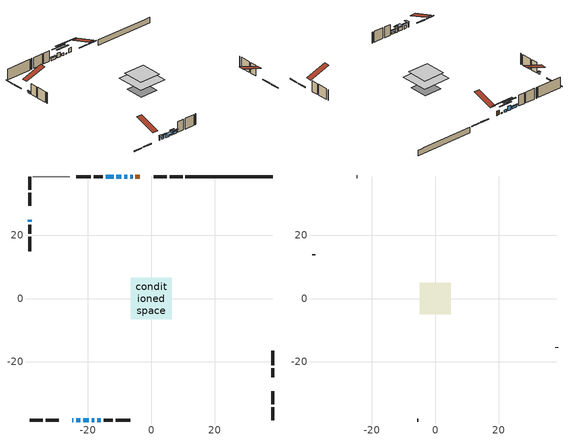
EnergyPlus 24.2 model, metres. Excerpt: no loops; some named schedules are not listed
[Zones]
conditioned space
 floor othersidecoefficients (Floor1 construction): -2.54,-2.54 -2.54,2.54 2.54,2.54 2.54,-2.54 z0.61
 floor adiabatic (AdiabaticFloorConstruction): -6.48,-6.48 -6.48,6.48 6.48,6.48 6.48,-6.48 z3.05
 floor foundation (Slab1 construction): -4.22,-4.22 -4.22,4.22 4.22,4.22 4.22,-4.22 z-1.83
 wall outside (RimJoist1 construction): 9.89,38.41 5.8,38.41 / -38.41,-38.41 -34.32,-38.41 / -38.41,38.41 -38.41,34.32 / 38.41,-38.41 38.41,-34.32 z0.61:0.91
 wall outside (RimJoist2 construction): 4.87,38.41 0.81,38.41 / -33.39,-38.41 -29.32,-38.41 / -38.41,33.39 -38.41,29.32 / 38.41,-33.39 38.41,-29.32 z0.61:0.91
 wall outside (AdiabaticWallConstruction 1): -3.58,38.41 -5,38.41 z0.61:2.64
 wall outside (AdiabaticWallConstruction): -24.93,-38.41 -24.63,-38.41 z0.61:2.59; -23.7,-38.41 -22.48,-38.41 z0.61:2.13; -38.41,24.93 -38.41,24.22 / -7.57,38.41 -8.54,38.41 / -11.92,38.41 -14.36,38.41 / -17.13,-38.41 -15.91,-38.41 z0.61:1.63; -5.93,38.41 -6.64,38.41 z0.61:0.97; -9.46,38.41 -10.99,38.41 / -18.77,-38.41 -18.06,-38.41 z0.61:2.64; -21.55,-38.41 -19.7,-38.41 z0.61:2.26
 wall outside (Wall1 construction): -15.29,38.41 -18.17,38.41 / -14.98,-38.41 -12.1,-38.41 / -38.41,23.29 -38.41,20.41 / 38.41,-24.93 38.41,-22.05 z0.61:5.49
 wall outside (Wall2 construction): -19.1,38.41 -23.67,38.41 / -11.17,-38.41 -6.59,-38.41 / -38.41,19.48 -38.41,14.9 / 38.41,-21.12 38.41,-16.54 z0.61:5.49
 wall foundation (FoundationWall1 construction): 10.82,38.41,-1.83 10.82,38.41,0.61 35.65,38.41,0.61 35.65,38.41,0.52 38.41,38.41,0.52 38.41,38.41,-1.83
 wall adiabatic (Wall4 construction): -25.78,38.41 -37.48,38.41 z0.61:5.49
 window (WindowConstruction 8): -24.93,-38.41 -24.63,-38.41 z0.61:2.59
 window (WindowConstruction 6): -23.7,-38.41 -22.48,-38.41 z0.61:2.13
 window (WindowConstruction 7): -38.41,24.93 -38.41,24.22 z0.61:1.62
 window (WindowConstruction 9): -5.93,38.41 -6.64,38.41 z0.61:0.97
 window (WindowConstruction): -7.57,38.41 -8.54,38.41 z0.61:1.62
 window (WindowConstruction 1): -9.46,38.41 -10.99,38.41 z0.61:2.64
 window (WindowConstruction 2): -21.55,-38.41 -19.7,-38.41 z0.61:2.26
 window (WindowConstruction 3): -11.92,38.41 -14.36,38.41 z0.61:1.62
 window (WindowConstruction 4): -18.77,-38.41 -18.06,-38.41 z0.61:2.64
 window (WindowConstruction 5): -17.13,-38.41 -15.91,-38.41 z0.61:1.62
 door (Door): -3.58,38.41 -5,38.41 z0.61:2.64
 ceiling adiabatic (AdiabaticFloorConstruction): 6.48,-6.48 6.48,6.48 -6.48,6.48 -6.48,-6.48 z3.05
attic - vented
 floor to conditioned space (Floor2 construction Reversed): -4.92,-4.92 -4.92,4.92 4.92,4.92 4.92,-4.92 z5.49
 wall outside (Wall3 construction): -24.6,38.41 -24.85,38.41 / -5.66,-38.41 -5.42,-38.41 / -38.41,13.98 -38.41,13.73 / 38.41,-15.62 38.41,-15.37 z0.61:5.49
 roof outside (Roof1 construction): -2.65,38.41,5.49 -2.65,28.82,8.68 -0.12,28.82,8.68 -0.12,38.41,5.49; -25.86,-38.41,5.49 -25.86,-28.82,8.68 -28.39,-28.82,8.68 -28.39,-38.41,5.49; -38.41,25.86,5.49 -28.82,25.86,8.68 -28.82,28.39,8.68 -38.41,28.39,5.49; 38.41,-25.86,5.49 28.82,-25.86,8.68 28.82,-28.39,8.68 38.41,-28.39,5.49
shading: -24.33,-38.41 -25.23,-38.41 -25.23,-40.24 -24.33,-40.24 z2.89; -21.87,-38.41 -24.31,-38.41 -24.31,-38.82 -21.87,-38.82 z2.74; -38.41,24.04 -38.41,25.11 -38.82,25.11 -38.82,24.04 z1.8; -11.66,38.41 -0.91,38.41 -0.91,38.82 -11.66,38.82 z5.99; -11.14,38.41 -4.96,38.41 -4.96,38.82 -11.14,38.82 z4.23; -13.6,38.41 -6.86,38.41 -6.86,38.82 -13.6,38.82 z5.25; -19.4,-38.41 -21.85,-38.41 -21.85,-40.24 -19.4,-40.24 z2.56; -14.56,38.41 -11.72,38.41 -11.72,38.82 -14.56,38.82 z1.83; -17.45,-38.41 -19.38,-38.41 -19.38,-38.82 -17.45,-38.82 z3.25; -15.3,-38.41 -17.74,-38.41 -17.74,-38.82 -15.3,-38.82 z2.23
[Building]
Building 1: Terrain=Suburbs
[Site:Location]
Toronto City Centre_ON: Latitude {deg}=43.63; Longitude {deg}=-79.39; Time Zone {hr}=-5; Elevation {m}=77; Keep Site Location Information=Yes
[Site:GroundTemperature:Shallow]
5.01852, 3.26908, 3.12898, 3.95918, 7.29196, 10.6092, 13.4851, 15.3069, 15.4617, 13.9799, 11.1774, 7.9619
[Site:WaterMainsTemperature]
Calculation Method=Schedule; Temperature Schedule=mains temperature schedule
[Material] Roughness=Rough; Thermal Absorptance=0.9
Name | Thickness {m} | Conductivity {W/m-K} | Density {kg/m3} | Specific Heat {J/kg-K} | Solar Absorptance | Visible Absorptance
asphalt or fiberglass shingles | 0.00635 | 0.162714 | 1121.4 | 1465.45 | 0.4 | 0.4
ceiling loosefill ins | 0.0846667 | 0.0480833 | 16.02 | 1046.75 | 0.7 | 0.7
ceiling stud and cavity | 0.1397 | 0.155563 | 65.682 | 1177.47 | 0.7 | 0.7
concrete 4.0 in. | 0.1016 | 1.803125 | 2242.8 | 837.4 | 0.7 | 0.7
concrete 8.0 in. | 0.2032 | 1.803125 | 2242.8 | 837.4 | 0.7 | 0.7
door material | 0.04445 | 0.053851 | 512.64 | 1214.23 | 0.7 | 0.7
exterior vertical ins | 0.00200675 | 0.029427 | 32.04 | 1214.23 | 0.7 | 0.7
floor covering | 0.0127 | 0.0433444 | 54.468 | 1339.84 | 0.6 | 0.6
floor rigid ins | 0.051816 | 0.029427 | 32.04 | 1214.23 | 0.7 | 0.7
floor rigid ins 1; wall rigid ins | 0.512978 | 0.029427 | 32.04 | 1214.23 | 0.7 | 0.7
floor stud and cavity | 0.1397 | 0.0968834 | 92.3553 | 1139.71 | 0.7 | 0.7
floor stud and cavity 1 | 0.1397 | 1.75129 | 37.0049 | 1207.88 | 0.7 | 0.7
furniture material conditioned space 1 | 0.1524 | 0.115458 | 640.8 | 1214.23 | 0.6 | 0.6
gypsum board | 0.0127 | 0.160291 | 801 | 837.4 | 0.6 | 0.6
gypsum board 1 | 0.0127 | 0.160291 | 801 | 837.4 | 0.7 | 0.7
osb sheathing 0.5 in. | 0.0127 | 0.115458 | 512.64 | 1214.23 | 0.7 | 0.7
osb sheathing 0.5 in. 1 | 0.0127 | 0.115458 | 512.64 | 1214.23 | 0.4 | 0.4
osb sheathing 0.75 in. | 0.01905 | 0.115458 | 512.64 | 1214.23 | 0.7 | 0.7
osb sheathing 2.0 in. | 0.0508 | 0.115458 | 512.64 | 1214.23 | 0.7 | 0.7
rim joist stud and cavity | 0.0508 | 0.0452492 | 125.044 | 1163.47 | 0.6 | 0.6
rim joist stud and cavity 1 | 0.0508 | 0.0448274 | 125.044 | 1163.47 | 0.6 | 0.6
wall stud and cavity | 0.1397 | 0.0817079 | 139.0536 | 1170.24 | 0.7 | 0.7
wall stud and cavity 1 | 0.1397 | 0.081123 | 139.0536 | 1170.24 | 0.7 | 0.7
wall stud and cavity 2 | 0.0889 | 6.9971 | 50.32683 | 1063.81 | 0.6 | 0.6
wall stud and cavity 3 | 0.1397 | 0.0741102 | 139.0536 | 1170.24 | 0.7 | 0.7
wall stud and cavity 4 | 0.0889 | 0.380278 | 52.3479 | 1209.89 | 0.7 | 0.7
wall stud and cavity 5 | 0.0889 | 0.391764 | 83.0341 | 1211.67 | 0.7 | 0.7
wood siding | 0.0254 | 0.102417 | 544.68 | 1172.36 | 0.4 | 0.4
wood siding 1 | 0.00254 | 0.102417 | 544.68 | 1172.36 | 0.4 | 0.4
wood siding 2; wood siding 3; wood siding 4 | 0.0254 | 0.102417 | 544.68 | 1172.36 | 0.7 | 0.7
[WindowMaterial:SimpleGlazingSystem]
Name | U-Factor {W/m2-K} | Solar Heat Gain Coefficient
WindowMaterial | 3.28586 | 0.53
WindowMaterial 1 | 4.70366 | 0.68
WindowMaterial 2 | 3.29721 | 0.69
WindowMaterial 3 | 3.28699 | 0.55
WindowMaterial 4 | 3.30573 | 0.65
WindowMaterial 5 | 3.2745 | 0.59
WindowMaterial 6 | 3.27223 | 0.54
WindowMaterial 7 | 3.26655 | 0.54
WindowMaterial 8 | 3.21545 | 0.36
WindowMaterial 9 | 6.96861 | 0.68
[Construction]
AdiabaticFloorConstruction: floor stud and cavity 1, floor rigid ins 1, osb sheathing 0.75 in., floor covering
AdiabaticWallConstruction: wood siding 3, wall rigid ins, wall stud and cavity 4, gypsum board
AdiabaticWallConstruction 1: wood siding 4, wall rigid ins, wall stud and cavity 4, gypsum board
Door: door material
Floor1 construction: floor stud and cavity, floor rigid ins, osb sheathing 0.75 in., floor covering
Floor2 construction Reversed: gypsum board, ceiling stud and cavity, ceiling loosefill ins
FoundationWall1 construction: concrete 8.0 in., gypsum board 1
furniture construction conditioned space 1: furniture material conditioned space 1
PartitionWallConstruction: gypsum board, wall stud and cavity 5, gypsum board
RimJoist1 construction: wood siding 2, osb sheathing 2.0 in., rim joist stud and cavity
RimJoist2 construction: wood siding 2, osb sheathing 2.0 in., rim joist stud and cavity 1
Roof1 construction: asphalt or fiberglass shingles
Slab1 construction: concrete 4.0 in.
Wall1 construction: wood siding, osb sheathing 0.5 in., wall stud and cavity, gypsum board
Wall2 construction: wood siding, osb sheathing 0.5 in., wall stud and cavity 1, gypsum board
Wall3 construction: wood siding 1, wall stud and cavity 2
Wall4 construction: osb sheathing 0.5 in. 1, wall stud and cavity 3, gypsum board
WindowConstruction: WindowMaterial
WindowConstruction 1: WindowMaterial 1
WindowConstruction 2: WindowMaterial 2
WindowConstruction 3: WindowMaterial 3
WindowConstruction 4: WindowMaterial 4
WindowConstruction 5: WindowMaterial 5
WindowConstruction 6: WindowMaterial 6
WindowConstruction 7: WindowMaterial 7
WindowConstruction 8: WindowMaterial 8
WindowConstruction 9: WindowMaterial 9
[Zone] Multiplier=1; Part of Total Floor Area=Yes
Name | Volume {m3}
attic - vented | 50.343
conditioned space | 622.8
[Space]
Name | Zone | Volume {m3}
attic - vented 1 | attic - vented | 50.343
conditioned space 1 | conditioned space | 622.8
[ZoneInfiltration:EffectiveLeakageArea]
infil attic - vented 1: Zone or Space=attic - vented 1; Schedule=Always On Discrete; Effective Air Leakage Area {cm2}=4083.79; Stack Coefficient=0.000561468; Wind Coefficient=1.60097e-05
[ZoneMixing]
whole house fan mix: Zone or Space=attic - vented; Schedule=Always On Continuous; Design Flow Rate Calculation Method=Flow/Zone; Design Flow Rate {m3/s}=0; Source Zone or Space=conditioned space
[SurfaceProperty:OtherSideCoefficients]
other non-freezing space: Combined Convective/Radiative Film Coefficient {W/m2-K}=8.35; Constant Temperature Coefficient=1; External Dry-Bulb Temperature Coefficient=0; Ground Temperature Coefficient=0; Wind Speed Coefficient=0; Zone Air Temperature Coefficient=0; Constant Temperature Schedule=other non-freezing space; Previous Other Side Temperature Coefficient=0
[SurfaceProperty:ExposedFoundationPerimeter]
Slab1: Exposed Perimeter Calculation Method=TotalExposedPerimeter; Total Exposed Perimeter {m}=27.584
[InternalMass] Zone or ZoneList=conditioned space; Space or SpaceList=conditioned space 1
Name | Construction | Surface Area {m2}
furniture mass conditioned space 1 | furniture construction conditioned space 1 | 106.076
partition wall mass | PartitionWallConstruction | 265.19
[Lights]
interior lighting: Zone or ZoneList or Space or SpaceList=conditioned space 1; Schedule=interior lighting schedule; Design Level Calculation Method=LightingLevel; Lighting Level {W}=343.2; Return Air Fraction=0; Fraction Radiant=0.6; Fraction Visible=0.2; Fraction Replaceable=1
[People]
occupants: Zone or ZoneList or Space or SpaceList=conditioned space 1; Number of People Schedule=occupants schedule; Number of People Calculation Method=People; Number of People=3; Fraction Radiant=0.314171; Sensible Heat Fraction=0.56303; Activity Level Schedule=occupants activity schedule; Carbon Dioxide Generation Rate {m3/s-W}=0; Enable ASHRAE 55 Comfort Warnings=No; Mean Radiant Temperature Calculation Type=EnclosureAveraged
[ElectricEquipment] Zone or ZoneList or Space or SpaceList=conditioned space 1; Design Level Calculation Method=EquipmentLevel
Name | Schedule | Design Level {W} | Fraction Latent | Fraction Radiant | Fraction Lost
clothes dryer | clothes dryer schedule | 140.772 | 0.015 | 0.081 | 0.85
clothes washer | clothes washer schedule | 32.1985 | 0.03 | 0.162 | 0.7
cooking range | cooking range schedule | 208.969 | 0.08 | 0.432 | 0.2
dishwasher | dishwasher schedule | 66.8632 | 0.3 | 0.18 | 0.4
fridge | fridge schedule | 72.9452 | 0 | 0.6 | 0
mech vent bath fan 0 | mech vent bath fan 0 schedule | 50.2 | 0 | 0 | 1
mech vent bath fan 1 | mech vent bath fan 1 schedule | 50.2 | 0 | 0 | 1
mech vent bath fan 2 | mech vent bath fan 2 schedule | 50.2 | 0 | 0 | 1
mech vent house fan | mech vent house fan schedule | 0 | 0 | 0 | 1
mech vent house fan cfis | mech vent house fan cfis schedule | 0 | 0 | 0 | 0
mech vent range fan 0 | mech vent range fan 0 schedule | 57 | 0 | 0 | 1
misc plug loads | misc plug loads schedule | 494.7 | 0.045 | 0.513 | 0.1
whole house fan | Always On Discrete | 0 | 0 | 0 | 1
[OtherEquipment] Zone or ZoneList or Space or SpaceList=conditioned space 1; Design Level Calculation Method=EquipmentLevel
Name | Fuel Type | Schedule | Design Level {W} | Fraction Latent | Fraction Radiant | Fraction Lost
clothes dryer 1 | Electricity | clothes dryer schedule | 0 | 0.015 | 0.081 | 0.85
cooking range 1 | Electricity | cooking range schedule | 0 | 0.08 | 0.432 | 0.2
general water use latent | None | general water use schedule | 59.3978 | 1 | 0 | 0
general water use sensible | None | general water use schedule | -58.539 | 0 | 0.6 | 0
mech vent house fan latent load | None | Always On Discrete | 0 | 1 | 0 | 0
mech vent house fan sensible load | None | Always On Discrete | 0 | 0 | 0 | 0
water heater energy adjustment1 | NaturalGas | Always On Discrete | 0.01 | 0 | 0 | 1
[ZoneInfiltration:DesignFlowRate] Zone or ZoneList or Space or SpaceList=conditioned space 1; Schedule=Always On Discrete; Design Flow Rate Calculation Method=Flow/Zone; Design Flow Rate {m3/s}=0
infil flow; natural vent flow; whole house fan flow
[AvailabilityManager:Scheduled]
central ac and furnace airloop Availability Manager: Schedule=Always On Discrete
[Foundation:Kiva]
Foundation Kiva 1: Initial Indoor Air Temperature {C}=18; Wall Height Above Grade {m}=0.609996; Wall Depth Below Slab {m}=0.2032; Custom Block Material Name 1=exterior vertical ins; Custom Block Depth 1 {m}=2.43998; Custom Block X Position 1 {m}=0.2159; Custom Block Z Position 1 {m}=0
[Foundation:Kiva:Settings]
Soil Conductivity {W/m-K}=0.849921; Soil Density {kg/m3}=1842.3; Soil Specific Heat {J/kg-K}=418.7; Ground Solar Absorptivity=0.9; Ground Thermal Absorptivity=0.9; Ground Surface Roughness {m}=0.03; Far-Field Width {m}=40; Deep-Ground Boundary Condition=ZeroFlux; Deep-Ground Depth {m}=40; Minimum Cell Dimension {m}=0.2; Maximum Cell Growth Coefficient=3; Simulation Timestep=Timestep
[Exterior:Lights]
exterior lighting: Schedule=exterior lighting schedule; Design Level {W}=75.6
[EnergyManagementSystem:GlobalVariable]
central_ac_and_furnace_airloop_Fan_RTF
infil_program_Qfan
infil_program_Qinf
natural_vent_program_Qnv
natural_vent_program_Qwhf
[EnergyManagementSystem:Sensor]
Name | Output:Variable or Output:Meter Index Key | Output:Variable or Output:Meter
airflow_gain | infil flow | Infiltration Sensible Heat Gain Energy
airflow_gain_1 | natural vent flow | Infiltration Sensible Heat Gain Energy
airflow_gain_2 | whole house fan flow | Infiltration Sensible Heat Gain Energy
airflow_loss | infil flow | Infiltration Sensible Heat Loss Energy
airflow_loss_1 | natural vent flow | Infiltration Sensible Heat Loss Energy
airflow_loss_2 | whole house fan flow | Infiltration Sensible Heat Loss Energy
clg_load_cond |  | Cooling:EnergyTransfer:Zone:CONDITIONED SPACE
clg_sp_s; clg_sp_s_1 | cooling setpoint | Schedule Value
clothes_dryer_exhaust_0_sch_s | clothes dryer exhaust 0 schedule | Schedule Value
cool_season | cooling season schedule | Schedule Value
htg_load_cond |  | Heating:EnergyTransfer:Zone:CONDITIONED SPACE
htg_sp_s; htg_sp_s_1 | heating setpoint | Schedule Value
ig_ee_conv | clothes dryer | Electric Equipment Convective Heating Energy
ig_ee_conv_2 | cooking range | Electric Equipment Convective Heating Energy
ig_ee_conv_4 | fridge | Electric Equipment Convective Heating Energy
ig_ee_conv_5 | misc plug loads | Electric Equipment Convective Heating Energy
ig_ee_conv_6 | whole house fan | Electric Equipment Convective Heating Energy
ig_ee_rad | clothes dryer | Electric Equipment Radiant Heating Energy
ig_ee_rad_2 | cooking range | Electric Equipment Radiant Heating Energy
ig_ee_rad_4 | fridge | Electric Equipment Radiant Heating Energy
ig_ee_rad_5 | misc plug loads | Electric Equipment Radiant Heating Energy
ig_ee_rad_6 | whole house fan | Electric Equipment Radiant Heating Energy
ig_lgt_conv | interior lighting | Lights Convective Heating Energy
ig_lgt_rad | interior lighting | Lights Radiant Heating Energy
ig_lgt_vis | interior lighting | Lights Visible Radiation Heating Energy
ig_oe_conv | clothes dryer 1 | Other Equipment Convective Heating Energy
ig_oe_conv_1 | cooking range 1 | Other Equipment Convective Heating Energy
ig_oe_conv_2 | general water use latent | Other Equipment Convective Heating Energy
ig_oe_conv_3 | general water use sensible | Other Equipment Convective Heating Energy
ig_oe_conv_4 | water heater energy adjustment1 | Other Equipment Convective Heating Energy
ig_oe_rad | clothes dryer 1 | Other Equipment Radiant Heating Energy
ig_oe_rad_1 | cooking range 1 | Other Equipment Radiant Heating Energy
ig_oe_rad_2 | general water use latent | Other Equipment Radiant Heating Energy
ig_oe_rad_3 | general water use sensible | Other Equipment Radiant Heating Energy
ig_oe_rad_4 | water heater energy adjustment1 | Other Equipment Radiant Heating Energy
ig_ppl_conv | occupants | People Convective Heating Energy
ig_ppl_rad | occupants | People Radiant Heating Energy
im_conv | furniture mass conditioned space 1 | Surface Inside Face Convection Heat Gain Energy
im_conv_1 | partition wall mass | Surface Inside Face Convection Heat Gain Energy
im_ig | furniture mass conditioned space 1 | Surface Inside Face Internal Gains Radiation Heat Gain Energy
im_ig_1 | partition wall mass | Surface Inside Face Internal Gains Radiation Heat Gain Energy
im_lgt | furniture mass conditioned space 1 | Surface Inside Face Lights Radiation Heat Gain Energy
im_lgt_1 | partition wall mass | Surface Inside Face Lights Radiation Heat Gain Energy
im_sol | furniture mass conditioned space 1 | Surface Inside Face Solar Radiation Heat Gain Energy
im_sol_1 | partition wall mass | Surface Inside Face Solar Radiation Heat Gain Energy
im_surf | furniture mass conditioned space 1 | Surface Inside Face Net Surface Thermal Radiation Heat Gain Energy
im_surf_1 | partition wall mass | Surface Inside Face Net Surface Thermal Radiation Heat Gain Energy
mech_vent_bath_fan_0_sch_s | mech vent bath fan 0 schedule | Schedule Value
mech_vent_bath_fan_1_sch_s | mech vent bath fan 1 schedule | Schedule Value
mech_vent_bath_fan_2_sch_s | mech vent bath fan 2 schedule | Schedule Value
mech_vent_range_fan_0_sch_s | mech vent range fan 0 schedule | Schedule Value
mv_conv | mech vent bath fan 0 | Electric Equipment Convective Heating Energy
mv_conv_1 | mech vent bath fan 1 | Electric Equipment Convective Heating Energy
mv_conv_2 | mech vent bath fan 2 | Electric Equipment Convective Heating Energy
mv_conv_3 | mech vent house fan | Electric Equipment Convective Heating Energy
mv_conv_4 | mech vent house fan cfis | Electric Equipment Convective Heating Energy
mv_conv_5 | mech vent range fan 0 | Electric Equipment Convective Heating Energy
mv_conv_6 | mech vent house fan latent load | Other Equipment Convective Heating Energy
mv_conv_7 | mech vent house fan sensible load | Other Equipment Convective Heating Energy
mv_rad | mech vent bath fan 0 | Electric Equipment Radiant Heating Energy
mv_rad_1 | mech vent bath fan 1 | Electric Equipment Radiant Heating Energy
mv_rad_2 | mech vent bath fan 2 | Electric Equipment Radiant Heating Energy
mv_rad_3 | mech vent house fan | Electric Equipment Radiant Heating Energy
mv_rad_4 | mech vent house fan cfis | Electric Equipment Radiant Heating Energy
mv_rad_5 | mech vent range fan 0 | Electric Equipment Radiant Heating Energy
mv_rad_6 | mech vent house fan latent load | Other Equipment Radiant Heating Energy
mv_rad_7 | mech vent house fan sensible load | Other Equipment Radiant Heating Energy
natural_vent_s | natural vent schedule | Schedule Value
oa_temp |  | Site Outdoor Air Drybulb Temperature
out_pb_s |  | Site Outdoor Air Barometric Pressure
out_wt_s |  | Site Outdoor Air Humidity Ratio
site_vw_s |  | Site Wind Speed
ss_back_out | Window1 | Surface Window Shortwave from Zone Back Out Window Heat Transfer Rate
ss_back_out_1 | Window10 | Surface Window Shortwave from Zone Back Out Window Heat Transfer Rate
ss_back_out_2 | Window12 | Surface Window Shortwave from Zone Back Out Window Heat Transfer Rate
ss_back_out_3 | Window13 | Surface Window Shortwave from Zone Back Out Window Heat Transfer Rate
ss_back_out_4 | Window3 | Surface Window Shortwave from Zone Back Out Window Heat Transfer Rate
ss_back_out_5 | Window4 | Surface Window Shortwave from Zone Back Out Window Heat Transfer Rate
ss_back_out_6 | Window5 | Surface Window Shortwave from Zone Back Out Window Heat Transfer Rate
ss_back_out_7 | Window6 | Surface Window Shortwave from Zone Back Out Window Heat Transfer Rate
ss_back_out_8 | Window8 | Surface Window Shortwave from Zone Back Out Window Heat Transfer Rate
ss_back_out_9 | Window9 | Surface Window Shortwave from Zone Back Out Window Heat Transfer Rate
ss_conv | Door1 | Surface Inside Face Convection Heat Gain Energy
ss_conv_1 | Window1 | Surface Inside Face Convection Heat Gain Energy
ss_conv_10 | Window9 | Surface Inside Face Convection Heat Gain Energy
ss_conv_2 | Window10 | Surface Inside Face Convection Heat Gain Energy
ss_conv_3 | Window12 | Surface Inside Face Convection Heat Gain Energy
ss_conv_4 | Window13 | Surface Inside Face Convection Heat Gain Energy
ss_conv_5 | Window3 | Surface Inside Face Convection Heat Gain Energy
ss_conv_6 | Window4 | Surface Inside Face Convection Heat Gain Energy
ss_conv_7 | Window5 | Surface Inside Face Convection Heat Gain Energy
ss_conv_8 | Window6 | Surface Inside Face Convection Heat Gain Energy
ss_conv_9 | Window8 | Surface Inside Face Convection Heat Gain Energy
ss_ig | Door1 | Surface Inside Face Internal Gains Radiation Heat Gain Energy
ss_ig_1 | Window1 | Surface Inside Face Internal Gains Radiation Heat Gain Energy
ss_ig_10 | Window9 | Surface Inside Face Internal Gains Radiation Heat Gain Energy
ss_ig_2 | Window10 | Surface Inside Face Internal Gains Radiation Heat Gain Energy
ss_ig_3 | Window12 | Surface Inside Face Internal Gains Radiation Heat Gain Energy
ss_ig_4 | Window13 | Surface Inside Face Internal Gains Radiation Heat Gain Energy
ss_ig_5 | Window3 | Surface Inside Face Internal Gains Radiation Heat Gain Energy
ss_ig_6 | Window4 | Surface Inside Face Internal Gains Radiation Heat Gain Energy
ss_ig_7 | Window5 | Surface Inside Face Internal Gains Radiation Heat Gain Energy
ss_ig_8 | Window6 | Surface Inside Face Internal Gains Radiation Heat Gain Energy
ss_ig_9 | Window8 | Surface Inside Face Internal Gains Radiation Heat Gain Energy
ss_lgt | Door1 | Surface Inside Face Lights Radiation Heat Gain Energy
ss_sol | Door1 | Surface Inside Face Solar Radiation Heat Gain Energy
ss_surf | Door1 | Surface Inside Face Net Surface Thermal Radiation Heat Gain Energy
ss_surf_1 | Window1 | Surface Inside Face Net Surface Thermal Radiation Heat Gain Energy
ss_surf_10 | Window9 | Surface Inside Face Net Surface Thermal Radiation Heat Gain Energy
ss_surf_2 | Window10 | Surface Inside Face Net Surface Thermal Radiation Heat Gain Energy
ss_surf_3 | Window12 | Surface Inside Face Net Surface Thermal Radiation Heat Gain Energy
ss_surf_4 | Window13 | Surface Inside Face Net Surface Thermal Radiation Heat Gain Energy
ss_surf_5 | Window3 | Surface Inside Face Net Surface Thermal Radiation Heat Gain Energy
ss_surf_6 | Window4 | Surface Inside Face Net Surface Thermal Radiation Heat Gain Energy
ss_surf_7 | Window5 | Surface Inside Face Net Surface Thermal Radiation Heat Gain Energy
ss_surf_8 | Window6 | Surface Inside Face Net Surface Thermal Radiation Heat Gain Energy
ss_surf_9 | Window8 | Surface Inside Face Net Surface Thermal Radiation Heat Gain Energy
ss_trans_in | Window1 | Surface Window Transmitted Solar Radiation Rate
ss_trans_in_1 | Window10 | Surface Window Transmitted Solar Radiation Rate
ss_trans_in_2 | Window12 | Surface Window Transmitted Solar Radiation Rate
ss_trans_in_3 | Window13 | Surface Window Transmitted Solar Radiation Rate
ss_trans_in_4 | Window3 | Surface Window Transmitted Solar Radiation Rate
ss_trans_in_5 | Window4 | Surface Window Transmitted Solar Radiation Rate
ss_trans_in_6 | Window5 | Surface Window Transmitted Solar Radiation Rate
ss_trans_in_7 | Window6 | Surface Window Transmitted Solar Radiation Rate
ss_trans_in_8 | Window8 | Surface Window Transmitted Solar Radiation Rate
ss_trans_in_9 | Window9 | Surface Window Transmitted Solar Radiation Rate
ss_trans_out | Window1 | Surface Inside Face Initial Transmitted Diffuse Transmitted Out Window Solar Radiation Rate
ss_trans_out_1 | Window10 | Surface Inside Face Initial Transmitted Diffuse Transmitted Out Window Solar Radiation Rate
ss_trans_out_2 | Window12 | Surface Inside Face Initial Transmitted Diffuse Transmitted Out Window Solar Radiation Rate
ss_trans_out_3 | Window13 | Surface Inside Face Initial Transmitted Diffuse Transmitted Out Window Solar Radiation Rate
ss_trans_out_4 | Window3 | Surface Inside Face Initial Transmitted Diffuse Transmitted Out Window Solar Radiation Rate
ss_trans_out_5 | Window4 | Surface Inside Face Initial Transmitted Diffuse Transmitted Out Window Solar Radiation Rate
ss_trans_out_6 | Window5 | Surface Inside Face Initial Transmitted Diffuse Transmitted Out Window Solar Radiation Rate
ss_trans_out_7 | Window6 | Surface Inside Face Initial Transmitted Diffuse Transmitted Out Window Solar Radiation Rate
ss_trans_out_8 | Window8 | Surface Inside Face Initial Transmitted Diffuse Transmitted Out Window Solar Radiation Rate
ss_trans_out_9 | Window9 | Surface Inside Face Initial Transmitted Diffuse Transmitted Out Window Solar Radiation Rate
s_conv | Floor1 | Surface Inside Face Convection Heat Gain Energy
s_conv_1 | Floor2 | Surface Inside Face Convection Heat Gain Energy
s_conv_10 | RimJoist2:180 | Surface Inside Face Convection Heat Gain Energy
s_conv_11 | RimJoist2:270 | Surface Inside Face Convection Heat Gain Energy
s_conv_12 | RimJoist2:90 | Surface Inside Face Convection Heat Gain Energy
